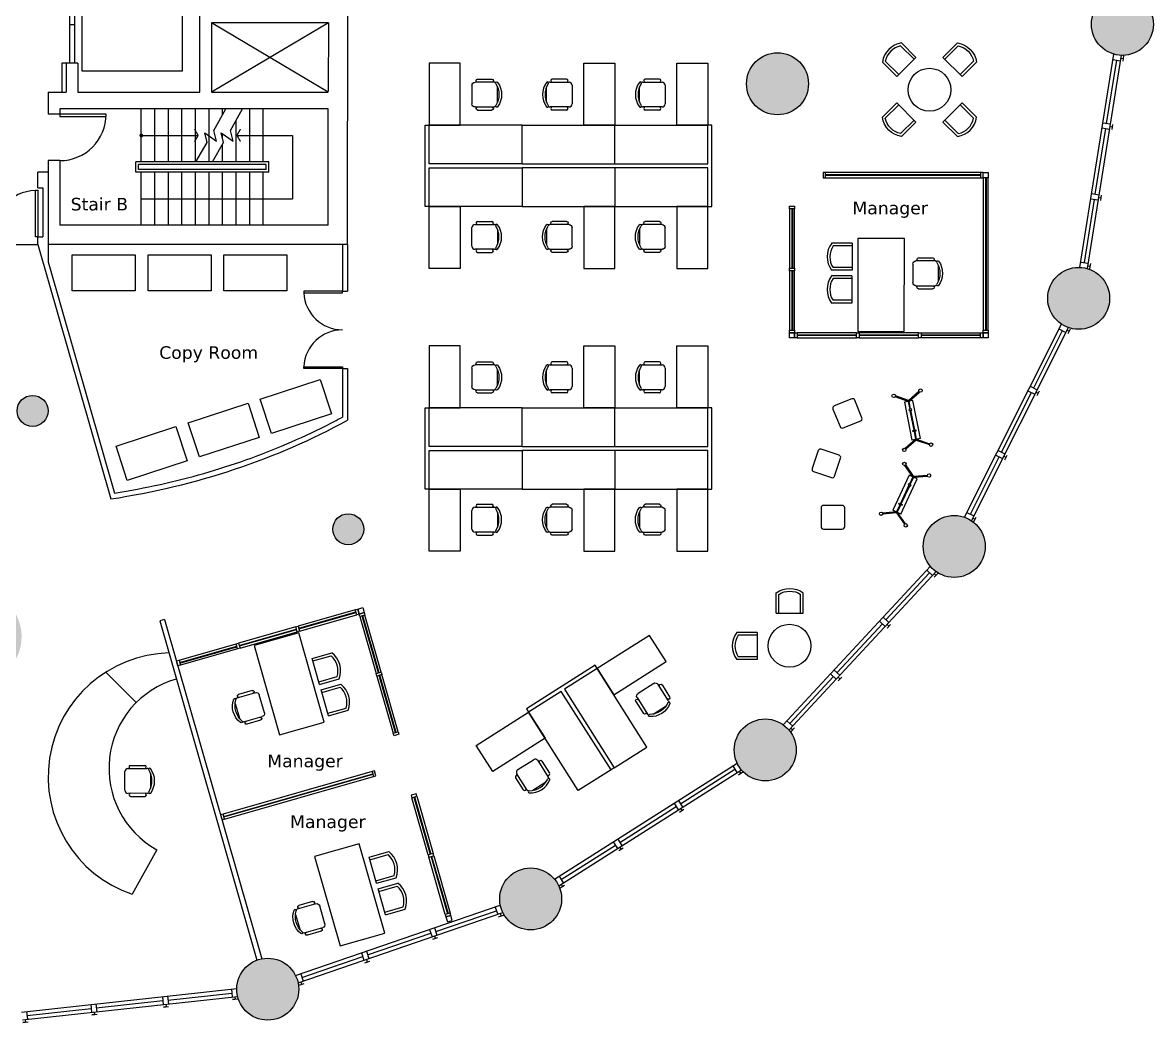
# Model space of a CAD drawing. Header units: inches. Extents: x -900 to 900, y -795 to 821.
# Drawn here: x 24 to 900, y -773 to 1 of the extents above; entities that cross this region are included whole.
import ezdxf
from ezdxf.enums import TextEntityAlignment as Align

# ---------------------------------------------------------------- set-up
doc = ezdxf.new("R2010")
doc.units = ezdxf.units.IN
doc.header["$LTSCALE"] = 48
doc.header["$MEASUREMENT"] = 0
doc.layers.get('0').update_dxf_attribs({"linetype": 'CONTINUOUS'})
for name, color, linetype in [('A-door', 3, 'CONTINUOUS'), ('A-door-elev', 44, 'CONTINUOUS'), ('A-flor-patn', 5, 'CONTINUOUS'), ('A-flor-shft', 5, 'CONTINUOUS'), ('A-flor-strs', 12, 'CONTINUOUS'), ('A-note', 7, 'CONTINUOUS'), ('A-wall', 1, 'CONTINUOUS'), ('A-wall-core', 7, 'CONTINUOUS'), ('A-wall-head', 8, 'CONTINUOUS'), ('A-wall-shel', 9, 'CONTINUOUS'), ('Elevator', 6, 'CONTINUOUS'), ('Equipment', 8, 'CONTINUOUS')]:
    doc.layers.add(name, color=color, linetype=linetype)
for name, color, linetype, true_color in [('A-flor-fill', 7, 'CONTINUOUS', 0xe8eafd), ('A-furn', 7, 'CONTINUOUS', 0x007300), ('A-furn-glass', 7, 'CONTINUOUS', 0x009494), ('A-furn-syst', 7, 'CONTINUOUS', 0x850000), ('A-shel-fill', 7, 'CONTINUOUS', 0x949494)]:
    doc.layers.add(name, color=color, linetype=linetype, true_color=true_color)
doc.styles.add('Title', font='verdana.ttf')

# ---------------------------------------------------------------- blocks, each defined once
blk = doc.blocks.new('OfficeChair')
at = {"color": 0}
for p, q in [((-5.95, 19.8), (5.95, 19.8)), ((-12, 4.4), (-12, 15.4)), ((-9.6, 2.4), (-9.6, 17.4)), ((9.6, 17.4), (9.6, 2.4)), ((12, 4.4), (12, 15.4)), ((7.2, 0), (-7.2, 0))]:
    blk.add_line(p, q, dxfattribs=at)
for centre, radius, start, end in [((-8.93, 19.22), 0.863, 126.1745, 306.1745), ((-7.2, 17.4), 2.4, 153.71643, 180), ((0, 7), 16, 53.8255, 126.1745), ((0, 5.26), 15.71, 57.57575, 122.42425), ((8.93, 19.22), 0.863, 233.8255, 53.8255), ((7.2, 17.4), 2.4, 0, 26.28357), ((-10.8, 15.4), 1.2, 0, 180), ((10.8, 15.4), 1.2, 0, 180), ((-10.8, 4.4), 1.2, 180, 0), ((-7.2, 2.4), 2.4, 180, 270), ((7.2, 2.4), 2.4, 270, 0), ((10.8, 4.4), 1.2, 180, 0)]:
    blk.add_arc(centre, radius, start, end, dxfattribs=at)
blk = doc.blocks.new('CoffeeChair')
at = {"linetype": 'Continuous'}
for p, q in [((-10.5, 0), (-10.5, 15.78)), ((-8.4, 0), (-8.4, 14.68)), ((8.4, 0), (8.4, 14.68)), ((10.5, 0), (10.5, 15.78)), ((10.5, 0), (-10.5, 0))]:
    blk.add_line(p, q, dxfattribs=at)
for radius, start, end in [(17.55, 53.25084, 126.74941), (15.45, 57.06374, 122.93694)]:
    blk.add_arc((0, 1.71), radius, start, end, dxfattribs=at)

msp = doc.modelspace()

# ---------------------------------------------------------------- hatches: boundary and pattern name
at = {"layer": 'A-flor-fill'}
h = msp.add_hatch(color=256, dxfattribs=at)
h.dxf.hatch_style = 1
h.paths.add_polyline_path([(408.81589, 472.95223, 1), (360.81589, 472.95223, 1)])
h.paths.add_polyline_path([(754.53414, 50.68857, 1), (826.53414, 50.68857, 1)])
h.paths.add_polyline_path([(632.86865, -46.02776, 1), (584.86865, -46.02776, 1)])
h.paths.add_polyline_path([(36.04367, 363.7764, 1), (-35.95633, 363.7764, 1)])
h.paths.add_polyline_path([(43.8966, -299.34578, 1), (19.8966, -299.34578, 1)])
h.paths.add_polyline_path([(288.43911, -391.02144, 1), (264.43911, -391.02144, 1)])
h.paths.add_polyline_path([(23.43433, -474.13735, 1), (-48.56567, -474.13735, 1)])
h.paths.add_polyline_path([(-383.42132, -316.34593, 1), (-431.42132, -316.34593, 1)])
h.paths.add_polyline_path([(-449.14585, -269.70519, 1), (-473.14585, -269.70519, 1)])
h.paths.add_polyline_path([(-414.53565, 305.56378, 1), (-438.53565, 305.56378, 1)])
h.paths.add_polyline_path([(-515.72697, 264.20528, 1), (-443.72697, 264.20528, 1)])
at = {"layer": 'A-shel-fill'}
h = msp.add_hatch(color=256, dxfattribs=at)
h.dxf.hatch_style = 1
h.paths.add_polyline_path([(238.05354, 747.16943, 1), (190.05354, 747.16943, 1)])
h.paths.add_polyline_path([(441.6879, 677.29702, 1), (393.6879, 677.29702, 1)])
h.paths.add_polyline_path([(575.36886, 561.93306, 1), (623.36886, 561.93306, 1)])
h.paths.add_polyline_path([(721.72322, 404.30176, 1), (769.72322, 404.30176, 1)])
h.paths.add_polyline_path([(866.13444, 212.17364, 1), (818.13444, 212.17364, 1)])
h.paths.add_polyline_path([(852, 0, 1), (900, 0, 1)])
h.paths.add_polyline_path([(866.13444, -212.17364, 1), (818.13444, -212.17364, 1)])
h.paths.add_polyline_path([(769.72322, -404.30176, 1), (721.72322, -404.30176, 1)])
h.paths.add_polyline_path([(623.36886, -561.93306, 1), (575.36886, -561.93306, 1)])
h.paths.add_polyline_path([(441.6879, -677.29702, 1), (393.6879, -677.29702, 1)])
h.paths.add_polyline_path([(238.05354, -747.16943, 1), (190.05354, -747.16943, 1)])
h.paths.add_polyline_path([(-190.05354, -747.16943, 1), (-238.05354, -747.16943, 1)])
h.paths.add_polyline_path([(-393.6879, -677.29702, 1), (-441.6879, -677.29702, 1)])
h.paths.add_polyline_path([(-575.36886, -561.93306, 1), (-623.36886, -561.93306, 1)])
h.paths.add_polyline_path([(-769.72322, -404.30176, 1), (-721.72322, -404.30176, 1)])
h.paths.add_polyline_path([(-866.13444, -212.17364, 1), (-818.13444, -212.17364, 1)])
h.paths.add_polyline_path([(-900, 0, 1), (-852, 0, 1)])
h.paths.add_polyline_path([(-818.13444, 212.17364, 1), (-866.13444, 212.17364, 1)])
h.paths.add_polyline_path([(-721.72322, 404.30176, 1), (-769.72322, 404.30176, 1)])
h.paths.add_polyline_path([(-623.36886, 561.93306, 1), (-575.36886, 561.93306, 1)])
h.paths.add_polyline_path([(-441.6879, 677.29702, 1), (-393.6879, 677.29702, 1)])
h.paths.add_polyline_path([(-238.05354, 747.16943, 1), (-190.05354, 747.16943, 1)])

# ---------------------------------------------------------------- linework, layer by layer
at = {"layer": 'A-door'}
msp.add_lwpolyline([(88.95623, -69.52698), (52.95633, -69.52698), (52.95633, -71.27698), (88.95623, -71.27698), (88.95623, -69.52698)], dxfattribs=at)
for points in [[(35.95633, -164.52698), (34.20633, -164.52698), (34.20633, -128.52698), (35.95633, -128.52698)], [(241.95633, -206.51827), (241.95594, -208.01827), (271.95594, -208.02596), (271.95633, -206.52596)], [(241.95633, -266.60859), (241.95594, -265.10859), (271.95594, -265.10091), (271.95633, -266.60091)]]:
    msp.add_lwpolyline(points, close=True, dxfattribs=at)
for centre, radius, start, end in [((52.95633, -69.52698), 35.9999, 270, 0), ((35.95633, -164.52698), 36, 92.78302075, 180), ((271.95633, -206.52596), 30.03748, 182.84773172, 269.98532649), ((271.95633, -266.60091), 30.03748, 90.01467351, 177.15226828)]:
    msp.add_arc(centre, radius, start, end, dxfattribs=at)
at = {"layer": 'A-door-elev'}
for p, q in [((60.45633, 30.02698), (60.45633, -30.02698)), ((64.45633, 30.02698), (64.45633, -30.02698)), ((60.45633, 0), (64.45633, 0))]:
    msp.add_line(p, q, dxfattribs=at)
at = {"layer": 'A-flor-patn'}
for centre, radius in [((608.86865, -46.02776), 24), ((31.8966, -299.34578), 12), ((276.43911, -391.02144), 12)]:
    msp.add_circle(centre, radius, dxfattribs=at)
at = {"layer": 'A-flor-shft'}
for p, q in [((261.04367, 1.27698), (170.45633, -52.52698)), ((260.95633, -52.52698), (170.54367, 1.27698))]:
    msp.add_line(p, q, dxfattribs=at)
at = {"layer": 'A-flor-strs'}
for p, q in [((116.13469, -106.52698), (116.13469, -65.52698)), ((126.63469, -106.52698), (126.63469, -65.52698)), ((137.13469, -106.52698), (137.13469, -65.52698)), ((147.63469, -106.52698), (147.63469, -65.52698)), ((158.13469, -106.52698), (158.13469, -65.52698)), ((168.63469, -106.52698), (168.63469, -65.52698)), ((200.13469, -106.52698), (200.13469, -65.52698)), ((210.63469, -106.52698), (210.63469, -65.52698)), ((189.63469, -106.52698), (189.63469, -74.14881)), ((179.13469, -88.39968), (179.13469, -84.73719)), ((179.13469, -106.52698), (179.13469, -92.7083)), ((214.84028, -106.52698), (111.84028, -106.52698)), ((111.84028, -114.52698), (111.84028, -106.52698)), ((212.84028, -108.52698), (113.84028, -108.52698)), ((113.84028, -112.52698), (113.84028, -108.52698)), ((212.84028, -112.52698), (113.84028, -112.52698)), ((212.84028, -112.52698), (212.84028, -108.52698)), ((214.84028, -114.52698), (214.84028, -106.52698)), ((214.84028, -114.52698), (111.84028, -114.52698)), ((116.13469, -135.02698), (116.13469, -114.52698)), ((126.63469, -155.52698), (126.63469, -114.52698)), ((137.13469, -155.52698), (137.13469, -114.52698)), ((147.63469, -155.52698), (147.63469, -114.52698)), ((158.13469, -155.52698), (158.13469, -114.52698)), ((168.63469, -155.52698), (168.63469, -114.52698)), ((179.13469, -155.52698), (179.13469, -114.52698)), ((189.63469, -155.52698), (189.63469, -114.52698)), ((200.13469, -155.52698), (200.13469, -114.52698)), ((210.63469, -155.52698), (210.63469, -114.52698)), ((116.13469, -135.02698), (233.21455, -135.02698)), ((116.13469, -155.52698), (116.13469, -135.02698))]:
    msp.add_line(p, q, dxfattribs=at)
for points in [[(158.48426, -106.52698), (167.04402, -91.39702), (165.20427, -83.96387), (174.34276, -90.40076), (172.293, -82.11906), (181.67996, -65.52698)], [(171.31678, -106.52698), (179.87653, -91.39702), (178.03679, -83.96387), (187.1753, -90.40076), (185.12554, -82.11906), (194.51248, -65.52698)]]:
    msp.add_lwpolyline(points, dxfattribs=at)
at = {"layer": 'A-flor-strs', "const_width": 1.5, "flags": 128}
msp.add_lwpolyline([(115.38469, -86.02698, 1), (116.88469, -86.02698, 1)], format="xyb", close=True, dxfattribs=at)
at = {"layer": 'A-flor-strs', "flags": 128}
for points in [[(116.13469, -86.02698), (160.15089, -86.02698)], [(190.22696, -86.02698), (233.21455, -86.02698), (233.21455, -135.02698)]]:
    msp.add_lwpolyline(points, dxfattribs=at)
at = {"layer": 'A-flor-strs', "const_width": 1, "flags": 128}
for points in [[(160.15089, -86.02698), (157.36675, -81.20472)], [(160.15089, -86.02698), (157.36675, -90.84924)], [(190.18224, -85.94953), (192.96637, -81.12726)], [(190.18224, -85.94953), (192.96637, -90.77179)]]:
    msp.add_lwpolyline(points, dxfattribs=at)
at = {"layer": 'A-furn'}
for p, q in [((411, -78), (339, -78)), ((411, -108), (411, -78)), ((411, -108), (411, -78)), ((411, -78), (483, -78)), ((483, -78), (555, -78)), ((483, -108), (483, -78)), ((411, -111), (411, -141)), ((411, -111), (411, -141)), ((483, -111), (483, -141)), ((411, -141), (339, -141)), ((411, -141), (483, -141)), ((483, -141), (555, -141)), ((710.07697, -291.94471), (699.92339, -288.45967)), ((710.32045, -291.23533), (700.16687, -287.7503)), ((710.32045, -291.23533), (718.41537, -284.18459)), ((710.81305, -291.80088), (718.90797, -284.75014)), ((411, -297), (339, -297)), ((411, -327), (411, -297)), ((411, -327), (411, -297)), ((411, -297), (483, -297)), ((483, -297), (555, -297)), ((483, -327), (483, -297)), ((713.75737, -291.22557), (707.13265, -292.52002)), ((707.13265, -292.52002), (712.88577, -321.96321)), ((710.81305, -291.80088), (710.07697, -291.94471)), ((710.07697, -291.94471), (711.26518, -298.02571)), ((712.00126, -297.88188), (710.81305, -291.80088)), ((719.51049, -320.66876), (713.75737, -291.22557)), ((711.45891, -299.01717), (714.44815, -314.31543)), ((715.18423, -314.17161), (712.19499, -298.87335)), ((716.56617, -321.24407), (715.37796, -315.16307)), ((715.83009, -321.3879), (707.73517, -328.43865)), ((716.32269, -321.95345), (708.22777, -329.00419)), ((719.51049, -320.66876), (712.88577, -321.96321)), ((714.64188, -315.3069), (715.83009, -321.3879)), ((715.83009, -321.3879), (716.56617, -321.24407)), ((716.32269, -321.95345), (726.47627, -325.43849)), ((716.56617, -321.24407), (726.71976, -324.72911)), ((411, -330), (411, -360)), ((411, -330), (411, -360)), ((483, -330), (483, -360)), ((714.31011, -350.01532), (708.16225, -341.21507)), ((710.97773, -349.17405), (698.26987, -376.3496)), ((713.69529, -350.44484), (707.54742, -341.64459)), ((717.09223, -352.03332), (710.97773, -349.17405)), ((714.31011, -350.01532), (725.00529, -349.09124)), ((714.37467, -350.76254), (725.06985, -349.83845)), ((710.64277, -356.9726), (704.03994, -371.09262)), ((704.38436, -379.20887), (717.09223, -352.03332)), ((704.71933, -371.41032), (711.32215, -357.2903)), ((713.69529, -350.44484), (711.07069, -356.0575)), ((711.75008, -356.37519), (714.37467, -350.76254)), ((714.37467, -350.76254), (713.69529, -350.44484)), ((411, -360), (339, -360)), ((411, -360), (483, -360)), ((483, -360), (555, -360)), ((704.38436, -379.20887), (698.26987, -376.3496)), ((703.61202, -372.00773), (700.98742, -377.62038)), ((701.66681, -377.93808), (704.29141, -372.32542)), ((700.98742, -377.62038), (690.29224, -378.54447)), ((701.05198, -378.3676), (690.3568, -379.29168)), ((700.98742, -377.62038), (701.66681, -377.93808)), ((701.05198, -378.3676), (707.19985, -387.16785)), ((701.66681, -377.93808), (707.81468, -386.73833)), ((507.78708, -559.68382), (469.20984, -498.89076)), ((112.16526, -525.27735), (88.6058, -501.71789)), ((454.59315, -593.4389), (416.01591, -532.64584)), ((482.45664, -575.75767), (507.78708, -559.68382)), ((482.45664, -575.75767), (507.78708, -559.68382)), ((479.92359, -577.36505), (454.59315, -593.4389)), ((479.92359, -577.36505), (454.59315, -593.4389)), ((128.15556, -639.15328), (109.01735, -673.66001))]:
    msp.add_line(p, q, dxfattribs=at)
for points in [[(363, -78), (363, -30), (339, -30), (339, -78)], [(459, -78), (459, -30), (483, -30), (483, -78)], [(531, -78), (531, -30), (555, -30), (555, -78)], [(363, -141), (363, -189), (339, -189), (339, -141)], [(459, -141), (459, -189), (483, -189), (483, -141)], [(531, -141), (531, -189), (555, -189), (555, -141)], [(707.12441, -165.84323), (671.12443, -165.80636), (671.05067, -237.80632), (707.05065, -237.8432)], [(363, -297), (363, -249), (339, -249), (339, -297)], [(459, -297), (459, -249), (483, -249), (483, -297)], [(531, -297), (531, -249), (555, -249), (555, -297)], [(712.93376, -298.72899), (712.74003, -297.73753), (710.52642, -298.17006), (710.72015, -299.16153)], [(715.923, -314.02725), (716.11673, -315.01872), (713.90312, -315.45125), (713.70939, -314.45979)], [(712.00402, -357.60915), (712.43194, -356.69405), (710.38882, -355.73864), (709.9609, -356.65375)], [(363, -360), (363, -408), (339, -408), (339, -360)], [(459, -360), (459, -408), (483, -408), (483, -360)], [(531, -360), (531, -408), (555, -408), (555, -360)], [(705.4012, -371.72918), (704.97327, -372.64428), (702.93015, -371.68887), (703.35807, -370.77377)], [(223.25638, -550.23527), (257.86418, -540.32062), (238.03488, -471.10502), (203.42708, -481.01967)], [(482.06892, -519.15511), (522.59763, -493.43695), (509.73855, -473.1726), (469.20984, -498.89076)], [(428.87499, -552.9102), (388.34628, -578.62836), (375.4872, -558.364), (416.01591, -532.64584)], [(270.07555, -713.66099), (304.68335, -703.74634), (284.85405, -634.53074), (250.24625, -644.44539)]]:
    msp.add_lwpolyline(points, close=True, dxfattribs=at)
at = {"layer": 'A-furn', "flags": 128}
for points in [[(651.81719, -297.91977), (657.30114, -311.53633, 0.414213562), (659.67871, -312.54865), (673.29527, -307.0647, 0.414213562), (674.30758, -304.68713), (668.82363, -291.07057, 0.414213562), (666.44607, -290.05825), (652.82951, -295.5422, 0.414213562)], [(636.84373, -346.32117), (650.74044, -351.05043, 0.414213562), (653.05893, -349.9093), (657.7882, -336.01259, 0.414213562), (656.64706, -333.69409), (642.75036, -328.96483, 0.414213562), (640.43186, -330.10596), (635.7026, -344.00267, 0.414213562)], [(644.40402, -390.88894), (659.08341, -390.88884, 0.414213562), (660.91063, -389.06159), (660.91054, -374.38221, 0.414213562), (659.08329, -372.55498), (644.4039, -372.55507, 0.414213562), (642.57667, -374.38232), (642.57677, -389.06171, 0.414213562)]]:
    msp.add_lwpolyline(points, format="xyb", close=True, dxfattribs=at)
at = {"layer": 'A-furn'}
for centre in [(698.84866, -287.69432), (719.61555, -283.63653), (707.02759, -329.55225), (727.79448, -325.49446), (707.13039, -340.39284), (726.29785, -349.35596), (689.06424, -379.02697), (708.23171, -387.99008)]:
    msp.add_circle(centre, 1.31939, dxfattribs=at)
for centre, radius, start, end in [((140.00508, -582.7988), 96, 91.50875139, 251.16833098), ((163.07695, -576.18903), 72, 105.98626357, 240.98626357)]:
    msp.add_arc(centre, radius, start, end, dxfattribs=at)
at = {"layer": 'A-furn-glass'}
for p, q in [((766.12442, -116.5748), (646.12442, -116.5748)), ((766.12442, -117.0748), (646.12442, -117.0748)), ((769.87442, -118.8248), (769.87442, -236.8248)), ((770.37442, -118.8248), (770.37442, -236.8248)), ((619.87442, -142.8248), (619.87442, -188.8248)), ((620.37442, -142.8248), (620.37442, -188.8248)), ((619.87442, -190.8248), (619.87442, -236.8248)), ((620.37442, -190.8248), (620.37442, -236.8248)), ((670.12442, -240.5748), (624.12442, -240.5748)), ((670.12442, -241.0748), (624.12442, -241.0748)), ((718.12442, -240.5748), (672.12442, -240.5748)), ((718.12442, -241.0748), (672.12442, -241.0748)), ((766.12442, -240.5748), (720.12442, -240.5748)), ((766.12442, -241.0748), (720.12442, -241.0748)), ((238.10113, -467.7053), (282.32221, -455.03658)), ((238.23884, -468.18596), (282.45991, -455.51725)), ((299.76639, -502.31053), (287.09767, -458.08945)), ((300.24705, -502.17282), (287.57833, -457.95175)), ((191.9574, -480.92483), (236.17848, -468.25611)), ((192.09511, -481.4055), (236.31618, -468.73678)), ((145.81367, -494.14436), (190.03475, -481.47565)), ((145.95137, -494.62503), (190.17245, -481.95631)), ((312.98592, -548.45426), (300.3172, -504.23318)), ((313.46658, -548.31656), (300.79786, -504.09548)), ((179.96413, -613.349), (295.32346, -580.30018)), ((180.10183, -613.82967), (295.46116, -580.78084)), ((327.30708, -598.4433), (339.97579, -642.66438)), ((327.78774, -598.3056), (340.45646, -642.52668)), ((340.52661, -644.58703), (353.19532, -688.80811)), ((341.00727, -644.44933), (353.67599, -688.67041))]:
    msp.add_line(p, q, dxfattribs=at)
at = {"layer": 'A-furn-syst'}
for p, q in [((336, -141), (336, -78)), ((336, -78), (339, -78)), ((339, -108), (339, -78)), ((558, -78), (555, -78)), ((555, -108), (555, -78)), ((558, -141), (558, -78)), ((411, -108), (339, -108)), ((339, -141), (339, -111)), ((339, -111), (411, -111)), ((411, -108), (483, -108)), ((483, -111), (411, -111)), ((483, -108), (555, -108)), ((555, -111), (483, -111)), ((555, -141), (555, -111)), ((766.12442, -114.8248), (646.12442, -114.8248)), ((646.12442, -118.8248), (766.12442, -118.8248)), ((768.12442, -118.8248), (768.12442, -236.8248)), ((772.12442, -236.8248), (772.12442, -118.8248)), ((339, -141), (336, -141)), ((555, -141), (558, -141)), ((618.12442, -142.8248), (618.12442, -188.8248)), ((622.12442, -188.8248), (622.12442, -142.8248)), ((618.12442, -190.8248), (618.12442, -236.8248)), ((622.12442, -236.8248), (622.12442, -190.8248)), ((670.12442, -238.8248), (624.12442, -238.8248)), ((624.12442, -242.8248), (670.12442, -242.8248)), ((718.12442, -238.8248), (672.12442, -238.8248)), ((672.12442, -242.8248), (718.12442, -242.8248)), ((720.12442, -238.8248), (766.12442, -238.8248)), ((766.12442, -242.8248), (720.12442, -242.8248)), ((336, -360), (336, -297)), ((336, -297), (339, -297)), ((339, -327), (339, -297)), ((558, -297), (555, -297)), ((555, -327), (555, -297)), ((558, -360), (558, -297)), ((411, -327), (339, -327)), ((339, -360), (339, -330)), ((339, -330), (411, -330)), ((411, -327), (483, -327)), ((483, -330), (411, -330)), ((483, -327), (555, -327)), ((555, -330), (483, -330)), ((555, -360), (555, -330)), ((339, -360), (336, -360)), ((555, -360), (558, -360)), ((281.84025, -453.35426), (237.61917, -466.02298)), ((238.7208, -469.86829), (282.94188, -457.19957)), ((285.41535, -458.57141), (298.08406, -502.79249)), ((301.92937, -501.69086), (289.26066, -457.46979)), ((235.69652, -466.57379), (191.47544, -479.24251)), ((192.57707, -483.08782), (236.79814, -470.4191)), ((145.33171, -492.46204), (189.55279, -479.79332)), ((190.65441, -483.63863), (146.43334, -496.30735)), ((467.60246, -496.35771), (414.40853, -530.1128)), ((469.20984, -498.89076), (443.8794, -514.96461)), ((469.20984, -498.89076), (467.60246, -496.35771)), ((298.63488, -504.71515), (311.30359, -548.93622)), ((315.1489, -547.83459), (302.48019, -503.61352)), ((441.34635, -516.57199), (416.01591, -532.64584)), ((479.92359, -577.36505), (441.34635, -516.57199)), ((443.8794, -514.96461), (482.45664, -575.75767)), ((414.40853, -530.1128), (416.01591, -532.64584)), ((482.45664, -575.75767), (479.92359, -577.36505)), ((294.84149, -578.61785), (179.48216, -611.66668)), ((180.58379, -615.51199), (295.94312, -582.46316)), ((338.29347, -643.14634), (325.62475, -598.92526)), ((329.47006, -597.82364), (342.13878, -642.04471)), ((351.513, -689.29007), (338.84428, -645.069)), ((342.68959, -643.96737), (355.35831, -688.18845))]:
    msp.add_line(p, q, dxfattribs=at)
for points in [[(644.12442, -114.8248), (644.12442, -118.8248), (646.12442, -118.8248), (646.12442, -114.8248)], [(768.12442, -118.8248), (768.12442, -114.8248), (766.12442, -114.8248), (766.12442, -118.8248)], [(768.12442, -114.8248), (772.12442, -114.8248), (772.12442, -118.8248), (768.12442, -118.8248)], [(618.12442, -140.8248), (622.12442, -140.8248), (622.12442, -142.8248), (618.12442, -142.8248)], [(618.12442, -188.8248), (622.12442, -188.8248), (622.12442, -190.8248), (618.12442, -190.8248)], [(618.12442, -236.8248), (622.12442, -236.8248), (622.12442, -238.8248), (618.12442, -238.8248)], [(618.12442, -238.8248), (622.12442, -238.8248), (622.12442, -242.8248), (618.12442, -242.8248)], [(624.12442, -238.8248), (624.12442, -242.8248), (622.12442, -242.8248), (622.12442, -238.8248)], [(672.12442, -238.8248), (672.12442, -242.8248), (670.12442, -242.8248), (670.12442, -238.8248)], [(720.12442, -238.8248), (720.12442, -242.8248), (718.12442, -242.8248), (718.12442, -238.8248)], [(768.12442, -238.8248), (768.12442, -242.8248), (766.12442, -242.8248), (766.12442, -238.8248)], [(768.12442, -236.8248), (772.12442, -236.8248), (772.12442, -238.8248), (768.12442, -238.8248)], [(768.12442, -238.8248), (772.12442, -238.8248), (772.12442, -242.8248), (768.12442, -242.8248)], [(282.94188, -457.19957), (281.84025, -453.35426), (283.7629, -452.80345), (284.86453, -456.64876)], [(288.70984, -455.54713), (284.86453, -456.64876), (283.7629, -452.80345), (287.60822, -451.70182)], [(289.26066, -457.46979), (285.41535, -458.57141), (284.86453, -456.64876), (288.70984, -455.54713)], [(236.79814, -470.4191), (235.69652, -466.57379), (237.61917, -466.02298), (238.7208, -469.86829)], [(190.65441, -483.63863), (189.55279, -479.79332), (191.47544, -479.24251), (192.57707, -483.08782)], [(144.51068, -496.85816), (143.40905, -493.01285), (145.33171, -492.46204), (146.43334, -496.30735)], [(302.48019, -503.61352), (298.63488, -504.71515), (298.08406, -502.79249), (301.92937, -501.69086)], [(315.69972, -549.75725), (311.85441, -550.85888), (311.30359, -548.93622), (315.1489, -547.83459)], [(297.86578, -581.91235), (296.76415, -578.06704), (294.84149, -578.61785), (295.94312, -582.46316)], [(328.91925, -595.90098), (325.07394, -597.00261), (325.62475, -598.92526), (329.47006, -597.82364)], [(177.55951, -612.21749), (178.66114, -616.0628), (180.58379, -615.51199), (179.48216, -611.66668)], [(342.13878, -642.04471), (338.29347, -643.14634), (338.84428, -645.069), (342.68959, -643.96737)], [(355.35831, -688.18845), (351.513, -689.29007), (352.06381, -691.21273), (355.90912, -690.1111)], [(355.90912, -690.1111), (352.06381, -691.21273), (353.16544, -695.05804), (357.01075, -693.95641)]]:
    msp.add_lwpolyline(points, close=True, dxfattribs=at)
for centre in [(726.57583, -50.63027), (618.18785, -481.22017)]:
    msp.add_circle(centre, 16.60742, dxfattribs=at)
at = {"layer": 'A-wall'}
for p, q in [((54.45633, -30.02698), (54.45633, -52.52698)), ((57.95633, -30.02698), (54.45633, -30.02698)), ((43.95633, -114.52698), (35.95633, -114.52698)), ((35.95633, -126.52698), (35.95633, -114.52698)), ((35.95633, -126.52698), (39.95633, -126.52698)), ((39.95633, -126.52698), (39.95633, -164.52698)), ((35.95633, -164.52698), (39.95633, -164.52698)), ((35.95633, -170.52698), (35.95633, -164.52698)), ((36.04367, -170.52698), (92.48053, -367.52393)), ((44.04367, -170.52698), (44.04367, -183.9276)), ((271.95633, -170.52596), (271.95479, -206.52596)), ((275.95633, -170.52698), (275.95479, -206.52596)), ((44.04367, -183.9276), (95.3532, -363.02724)), ((271.95479, -206.52596), (275.95479, -206.52596)), ((271.93979, -265.10091), (271.92291, -304.14134)), ((271.95633, -266.52596), (275.95479, -266.52596)), ((275.93943, -266.52596), (275.9215, -306.51813)), ((134.20416, -460.8825), (130.35885, -461.98413)), ((130.35885, -461.98413), (205.63145, -724.72862)), ((134.20416, -460.8825), (209.47676, -723.627))]:
    msp.add_line(p, q, dxfattribs=at)
msp.add_ellipse((0.08734, -0.03688), major_axis=(480, 0), ratio=0.780187719, start_param=11.18926898, end_param=11.607756195, dxfattribs=at)
msp.add_open_spline([(95.3532, -363.02724), (107.3118, -361.12493), (119.17603, -358.86439), (153.55327, -351.21225), (175.71253, -344.86181), (218.57633, -329.6825), (239.28052, -320.85375), (263.37419, -308.69167), (267.67277, -306.44343), (271.92291, -304.14134)], degree=3, knots=[11.196707356, 11.196707356, 11.196707356, 11.196707356, 11.2734975544, 11.2734975544, 11.421668488, 11.421668488, 11.5698394217, 11.5698394217, 11.6024368386, 11.6024368386, 11.6024368386, 11.6024368386], dxfattribs=at)
at = {"layer": 'A-wall-core'}
for p, q in [((275.95633, -170.52698), (276.04367, 170.52698)), ((161.45633, -52.52698), (161.45633, 52.52698)), ((170.54367, 1.27698), (170.45633, -52.52698)), ((261.04367, 1.27698), (170.54367, 1.27698)), ((261.04367, 1.27698), (260.95633, -52.02698)), ((57.95633, -30.02698), (57.95633, -52.52698)), ((66.95633, -30.02698), (57.95633, -30.02698)), ((66.95633, -30.02698), (66.95633, -52.52698)), ((43.95633, -52.52698), (43.95633, -69.52698)), ((43.95633, -52.52698), (57.95633, -52.52698)), ((66.95633, -52.52698), (161.45633, -52.52698)), ((170.45633, -52.52698), (260.95633, -52.52698)), ((52.95633, -69.52698), (43.95633, -69.52698)), ((260.95633, -65.52698), (52.95633, -65.52698)), ((52.95633, -65.52698), (52.95633, -69.52698)), ((179.13469, -70.02592), (179.13469, -65.52698)), ((260.95633, -155.52698), (260.95633, -65.52698)), ((43.95633, -105.52698), (43.95633, -170.52698)), ((52.95633, -105.52698), (43.95633, -105.52698)), ((52.95633, -105.52698), (52.95633, -155.52698)), ((260.95633, -155.52698), (52.95633, -155.52698)), ((275.95633, -170.52698), (43.95633, -170.52698))]:
    msp.add_line(p, q, dxfattribs=at)
at = {"layer": 'A-wall-head'}
msp.add_line((-36.04367, -170.52698), (35.95633, -170.52698), dxfattribs=at)
at = {"layer": 'A-wall-shel'}
for p, q in [((842.92509, -188.18667), (869.28435, -23.04127)), ((848.85009, -189.13237), (875.20935, -23.98697)), ((874.86445, -26.14786), (876.83945, -26.46309)), ((876.52422, -28.43809), (877.15468, -24.48809)), ((863.76578, -76.64955), (871.58671, -27.65001)), ((868.62421, -27.17716), (874.54922, -28.12286)), ((860.80328, -76.1767), (866.72828, -77.1224)), ((868.07281, -81.38764), (868.70328, -77.43764)), ((854.99914, -131.57409), (863.13531, -80.59955)), ((860.17281, -80.1267), (866.09781, -81.0724)), ((866.41304, -79.0974), (868.38804, -79.41264)), ((852.03663, -131.10124), (857.96164, -132.04694)), ((846.54773, -184.52363), (854.36867, -135.52409)), ((851.40617, -135.05124), (857.33117, -135.99694)), ((857.6464, -134.02194), (859.6214, -134.33718)), ((859.30617, -136.31218), (859.93664, -132.36218)), ((843.58523, -184.05078), (849.51023, -184.99649)), ((849.19499, -186.97149), (851.17, -187.28672)), ((850.85476, -189.26172), (851.48523, -185.31172)), ((753.72157, -381.67376), (828.7734, -232.11061)), ((759.08425, -384.36479), (834.13609, -234.80164)), ((826.89496, -235.85397), (832.25764, -238.545)), ((834.0452, -239.44201), (835.83922, -235.86689)), ((807.30634, -281.57903), (829.5763, -237.19949)), ((833.15465, -236.75744), (834.94221, -237.65445)), ((804.625, -280.23351), (809.98768, -282.92454)), ((782.34534, -331.32125), (805.51232, -285.15415)), ((802.83097, -283.80863), (808.19366, -286.49966)), ((809.09067, -284.7121), (810.87823, -285.60911)), ((809.98122, -287.39667), (811.77524, -283.82155)), ((779.664, -329.97573), (785.02668, -332.66676)), ((758.28136, -379.27591), (780.55132, -334.89637)), ((777.86998, -333.55085), (783.23266, -336.24189)), ((784.12967, -334.45432), (785.91723, -335.35133)), ((785.02022, -337.1389), (786.81424, -333.56377)), ((755.60002, -377.93039), (760.9627, -380.62142)), ((760.06569, -382.40899), (761.85325, -383.306)), ((760.95624, -385.09356), (762.75026, -381.51844)), ((613.37206, -542.44176), (727.32302, -419.71061)), ((617.76906, -546.52421), (731.72002, -423.79305)), ((692.85599, -461.24253), (726.67181, -424.82111)), ((724.47331, -422.77989), (728.87032, -426.86234)), ((730.23113, -425.39667), (731.6968, -426.75748)), ((730.33598, -428.22315), (733.05761, -425.29181)), ((687.93586, -462.13264), (692.33286, -466.21509)), ((690.65749, -459.20131), (695.05449, -463.28375)), ((654.95772, -502.06095), (690.13436, -464.17387)), ((693.69368, -464.74942), (695.15934, -466.11023)), ((693.79853, -467.5759), (696.52016, -464.64457)), ((618.42027, -541.4137), (652.23609, -504.99229)), ((650.03759, -502.95106), (654.43459, -507.03351)), ((652.75922, -500.01973), (657.15622, -504.10217)), ((655.79541, -505.56784), (657.26108, -506.92865)), ((655.90026, -508.39432), (658.62189, -505.46298)), ((616.22176, -539.37248), (620.61877, -543.45492)), ((619.25795, -544.92059), (620.72362, -546.2814)), ((619.36281, -547.74707), (622.08444, -544.81574)), ((436.18142, -662.00029), (577.65909, -572.16465)), ((439.39768, -667.06543), (580.87535, -577.22979)), ((533.74341, -603.60398), (575.89046, -576.8414)), ((574.28233, -574.30883), (577.49859, -579.37397)), ((578.57068, -581.06235), (581.94744, -578.91817)), ((579.18697, -578.30188), (580.25906, -579.99026)), ((528.75851, -603.21559), (531.97478, -608.28073)), ((532.13527, -601.07141), (535.35154, -606.13655)), ((486.69012, -633.48192), (530.36665, -605.74816)), ((533.04687, -609.96911), (536.42363, -607.82493)), ((533.66316, -607.20864), (534.73525, -608.89702)), ((441.32522, -662.28777), (483.31336, -635.6261)), ((481.70523, -633.09353), (484.9215, -638.15867)), ((485.08199, -630.94935), (488.29825, -636.01449)), ((485.99358, -639.84705), (489.37034, -637.70287)), ((486.60987, -637.08658), (487.68196, -638.77496)), ((439.71708, -659.7552), (442.93335, -664.82034)), ((440.62868, -668.6529), (444.00544, -666.50872)), ((441.24497, -665.89243), (442.31706, -667.58081)), ((235.60266, -736.60366), (394.19147, -682.18758)), ((237.54997, -742.27886), (396.13879, -687.86279)), ((344.13458, -702.53514), (391.20361, -686.38449)), ((390.22995, -683.54689), (392.17727, -689.22209)), ((392.82637, -691.11383), (396.60984, -689.81562)), ((394.069, -688.57299), (394.71811, -690.46472)), ((343.16092, -699.69753), (345.10823, -705.37274)), ((291.39034, -720.6331), (340.35111, -703.83335)), ((339.37745, -700.99574), (341.32476, -706.67095)), ((341.97387, -708.56269), (345.75734, -707.26447)), ((343.2165, -706.02184), (343.8656, -707.91358)), ((290.41668, -717.7955), (292.36399, -723.4707)), ((240.53783, -738.08195), (287.60687, -721.93131)), ((286.63321, -719.09371), (288.58052, -724.76891)), ((289.22963, -726.66065), (293.0131, -725.36244)), ((290.47226, -724.11981), (291.12136, -726.01154)), ((239.56418, -735.24435), (241.51149, -740.91956)), ((238.37713, -744.1095), (242.1606, -742.81129)), ((239.61976, -741.56866), (240.26886, -743.4604)), ((23.34582, -764.96167), (190.05686, -746.77014)), ((23.99668, -770.92627), (190.70772, -752.73473)), ((132.43594, -753.05774), (133.0868, -759.02234)), ((136.41234, -752.62384), (137.06319, -758.58843)), ((136.73777, -755.60614), (186.21877, -750.20676)), ((185.89334, -747.22446), (186.54419, -753.18906)), ((188.53239, -752.97211), (188.74935, -754.9603)), ((76.99035, -759.10798), (77.6412, -765.07257)), ((80.96674, -758.67407), (81.6176, -764.63866)), ((81.29217, -761.65637), (132.76137, -756.04004)), ((133.30375, -761.01054), (137.28015, -760.57663)), ((135.29195, -760.79358), (133.30375, -761.01054)), ((135.075, -758.80539), (135.29195, -760.79358)), ((186.76115, -755.17726), (190.73754, -754.74335)), ((188.74935, -754.9603), (186.76115, -755.17726)), ((26.172, -770.6889), (26.38896, -772.6771)), ((28.1602, -770.47194), (27.50934, -764.50735)), ((27.83477, -767.48965), (77.31577, -762.09027)), ((77.85816, -767.06077), (81.83455, -766.62686)), ((79.84635, -766.84382), (77.85816, -767.06077)), ((79.6294, -764.85562), (79.84635, -766.84382)), ((24.40076, -772.89405), (28.37715, -772.46014)), ((26.38896, -772.6771), (24.40076, -772.89405))]:
    msp.add_line(p, q, dxfattribs=at)
for centre in [(876, 0), (876, 0), (842.13444, -212.17364), (745.72322, -404.30176), (599.36886, -561.93306), (417.6879, -677.29702), (214.05354, -747.16943)]:
    msp.add_circle(centre, 24, dxfattribs=at)
at = {"layer": 'Elevator'}
msp.add_lwpolyline([(147.95633, 36), (69.95633, 36), (69.95633, -36), (147.95633, -36), (147.95633, 36)], dxfattribs=at)
at = {"layer": 'Equipment'}
for p, q in [((180.0872, -178.50587), (228.89459, -178.50587)), ((180.0872, -206.41232), (180.0872, -178.50587)), ((228.89459, -178.50587), (228.89459, -206.41232)), ((228.89459, -206.41232), (180.0872, -206.41232))]:
    msp.add_line(p, q, dxfattribs=at)
for points in [[(62.58792, -178.50587), (111.39531, -178.50587), (111.39531, -206.41232), (62.58792, -206.41232)], [(121.33756, -178.50587), (170.14495, -178.50587), (170.14495, -206.41232), (121.33756, -206.41232)], [(208.30249, -290.27317), (254.71008, -275.15706), (263.35297, -301.69139), (216.94538, -316.80749)], [(152.44149, -308.46848), (198.84909, -293.35238), (207.49197, -319.8867), (161.08438, -335.00281)], [(96.5805, -326.66379), (142.98809, -311.54769), (151.63098, -338.08201), (105.22339, -353.19812)]]:
    msp.add_lwpolyline(points, close=True, dxfattribs=at)

# ---------------------------------------------------------------- block references
at = {"layer": 'A-furn'}
for name, p, rotation in [('CoffeeChair', (708.67742, -33.0004, 1.96876), 44.9996313227416), ('OfficeChair', (449.81977, -54.37448), 90.00000000000001), ('OfficeChair', (521.81977, -54.37448), 90.00000000000001), ('CoffeeChair', (744.47423, -68.26013, 1.96876), 224.9996313227415), ('OfficeChair', (372.18023, -164.62552), 270), ('CoffeeChair', (666.58695, -179.96028), 89.94130597857705), ('CoffeeChair', (666.56098, -205.31501), 89.94130597857705), ('OfficeChair', (449.81977, -273.37448), 90.00000000000001), ('OfficeChair', (521.81977, -273.37448), 90.00000000000001), ('OfficeChair', (372.18023, -383.62552), 270), ('CoffeeChair', (593.06557, -481.41005, 1.96876), 89.99963132274155), ('CoffeeChair', (251.33, -501.08973), 285.9862635747193), ('CoffeeChair', (258.31287, -525.46394), 285.9862635747193), ('OfficeChair', (413.84555, -573.31994), 212.3978425145548), ('OfficeChair', (103.4299, -585.93213), 270.2911771519368), ('CoffeeChair', (295.45406, -655.10794), 285.9862635747198), ('CoffeeChair', (302.43693, -679.48216), 285.9862635747198)]:
    msp.add_blockref(name, p, dxfattribs=dict(at, rotation=rotation))
at = {"layer": 'A-furn', "xscale": -1}
for name, p, rotation in [('CoffeeChair', (744.47423, -33.0004, 1.96876), 315.0003686772585), ('OfficeChair', (372.18023, -54.37448), 270), ('CoffeeChair', (708.67742, -68.26013, 1.96876), 135.0003686772584), ('OfficeChair', (449.81977, -164.62552), 90), ('OfficeChair', (521.81977, -164.62552), 90), ('OfficeChair', (713.72249, -192.79601), 269.9413059785771), ('OfficeChair', (372.18023, -273.37448), 270), ('OfficeChair', (449.81977, -383.62552), 90), ('OfficeChair', (521.81977, -383.62552), 90), ('CoffeeChair', (618.37774, -456.09789, 1.96876), 0.0003686772584021725), ('OfficeChair', (506.9358, -514.24799), 212.3978425145548), ('OfficeChair', (209.4658, -526.15609), 105.9862635747192), ('OfficeChair', (256.28497, -689.58181), 105.9862635747199)]:
    msp.add_blockref(name, p, dxfattribs=dict(at, rotation=rotation))

# ---------------------------------------------------------------- texts
at = {"layer": 'A-note', "style": 'Title'}
for s, p in [('Stair B', (83.62081, -139.12024)), ('Manager', (696.10056, -143.61847)), ('Copy Room', (168.29937, -255.44626)), ('Manager', (242.94361, -571.84335)), ('Manager', (260.59273, -618.8962))]:
    msp.add_text(s, height=9.72, dxfattribs=at).set_placement(p, align=Align.MIDDLE)

doc.saveas('drawing.dxf')
